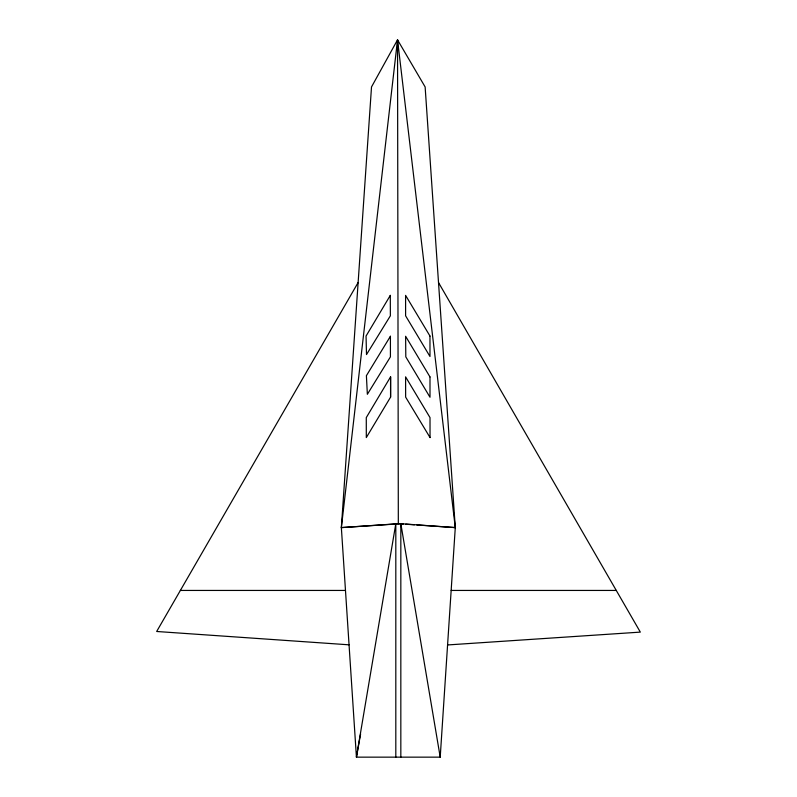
<?xml version="1.0" encoding="UTF-8"?>
<svg xmlns="http://www.w3.org/2000/svg" width="797" height="797" viewBox="0 0 797 797"><rect width="100%" height="100%" fill="white"/><g stroke="black" fill="none" stroke-linecap="round" stroke-linejoin="round"><path stroke-width="1.2" d="M440.213 757.15L455.286 527.604L425.13 86.943L397.534 39.85L371.512 86.943L341.355 527.604L356.428 757.15L440.213 757.15L400.831 523.709L341.355 527.604L397.534 39.85L455.286 527.604L416.901 524.974M360.603 733.927L356.428 757.15L395.81 523.709L395.81 757.15M358.122 282.546L156.67 631.483L349.056 644.823M390.53 376.931L366.281 417.598L366.311 437.563L390.58 397.125L390.58 376.842L390.58 397.125M341.355 527.604L398.321 523.709L403.272 524.047M447.575 644.952L640.33 632.111L438.519 282.546M180.371 590.438L345.48 590.438M451.162 590.438L616.27 590.438M405.753 524.217L414.42 524.805M455.286 527.604L400.831 523.709L400.831 757.15M397.534 39.85L398.321 523.709M390.301 295.378L366.052 336.055L366.5 354.565L390.361 315.811L390.301 295.378M390.42 336.264L366.401 375.686L367.357 394.286L390.42 356.857L390.42 336.264M430.041 437.563L405.643 397.125L405.593 376.851L430.011 417.598L430.041 437.563M429.972 336.055L405.593 295.378L405.603 315.811L429.981 356.488L429.972 336.055M429.991 376.941L405.613 336.264L405.803 356.857L430.001 397.245L429.991 376.941"/></g></svg>
